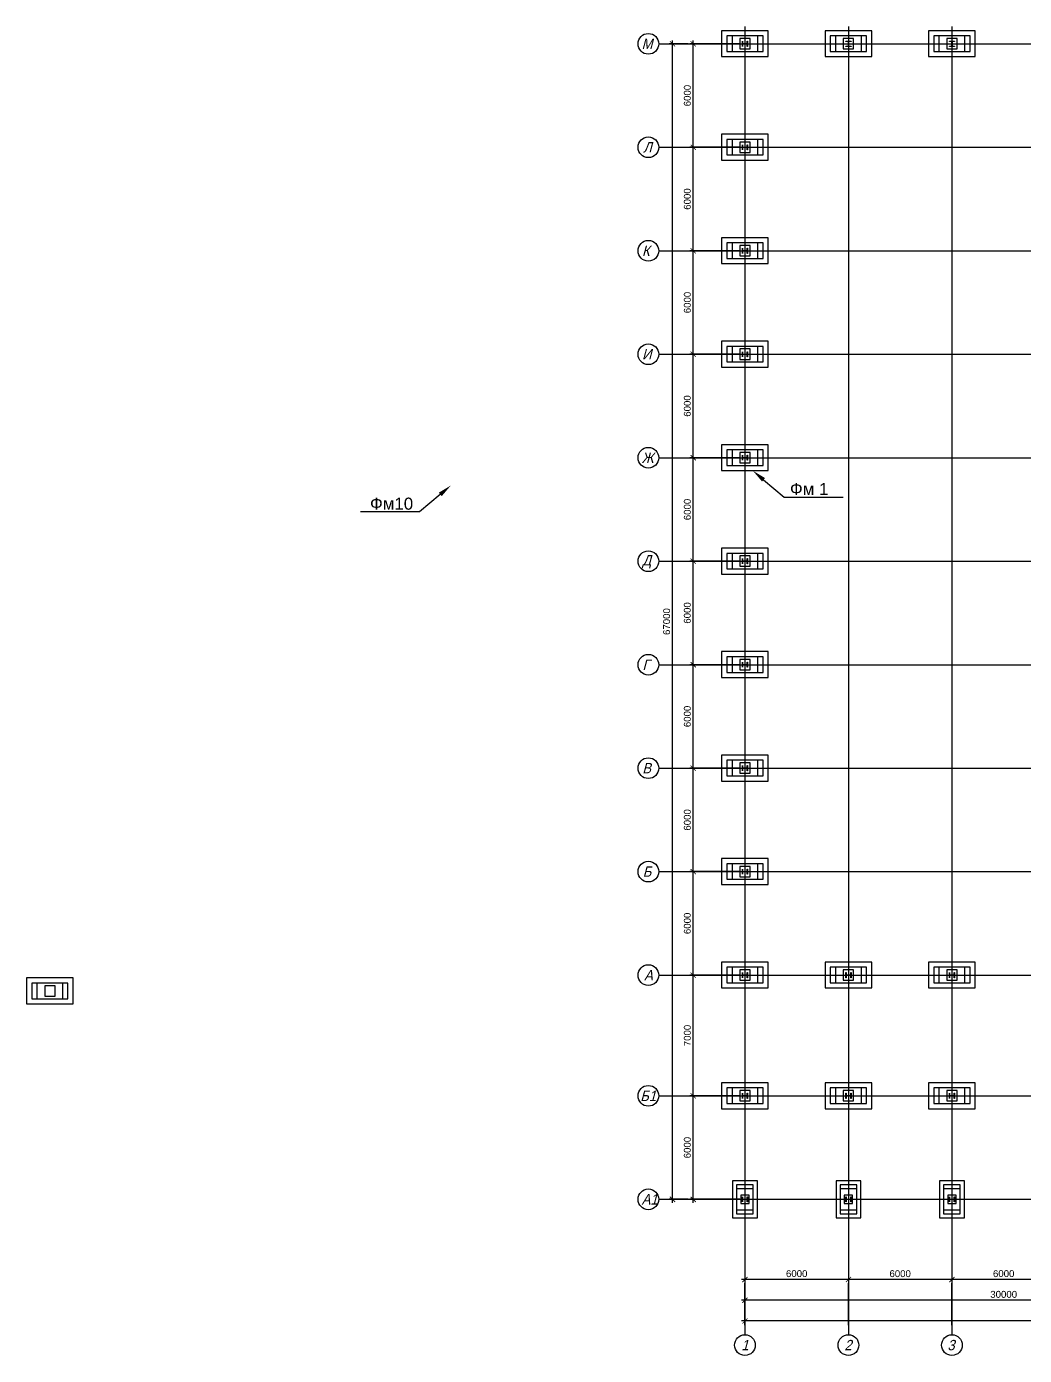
# Model space of a CAD drawing. Header units: millimetres. Extents: x -25736 to -23046, y 7958 to 9460.
# Drawn here: x -24985.6 to -24696.4, y 9050.9 to 9436.2 of the extents above; entities that cross this region are included whole.
import ezdxf
from ezdxf import colors
from ezdxf.entities.mleader import LeaderData, LeaderLine
from ezdxf.math import Vec2, Vec3

# ---------------------------------------------------------------- set-up
doc = ezdxf.new("R2010")
doc.units = ezdxf.units.MM
doc.linetypes.add('CENTER', pattern=[50.8, 31.75, -6.35, 6.35, -6.35])
doc.layers.get('0').update_dxf_attribs({"lineweight": 30})
doc.layers.add('основной', color=7, linetype='Continuous', lineweight=30)
doc.layers.add('Размеры', color=140, linetype='Continuous')
doc.styles.get("Standard").update_dxf_attribs({"font": 'ARIALUNI.TTF'})
doc.styles.add('Standart (сжат) 0.9', font='ARIALUNI.TTF', dxfattribs={"width": 0.9, "height": 300})
doc.styles.add('для модели', font='ARIALUNI.TTF', dxfattribs={"height": 200})

# ---------------------------------------------------------------- blocks, each defined once
blk = doc.blocks.new('A$C1CEA3486')
for points in [[(0, 30), (0, 0), (54, 0), (54, 30)], [(6, 24), (6, 6), (48, 6), (48, 24)], [(12, 24), (12, 6), (42, 6), (42, 24)], [(21, 21), (21, 9), (33, 9), (33, 21)]]:
    blk.add_lwpolyline(points, close=True)
blk = doc.blocks.new('_ArchTick')
at = {"color": 0, "lineweight": 40, "const_width": 0.15}
blk.add_lwpolyline([(-0.5, -0.5), (0.5, 0.5)], dxfattribs=at)
blk = doc.blocks.new('A$C017D4E6A')
for points in [[(0, 0), (36, 0), (36, 54), (0, 54)], [(6, 6), (30, 6), (30, 48), (6, 48)], [(6, 12), (30, 12), (30, 42), (6, 42)], [(12, 21), (24, 21), (24, 33), (12, 33)]]:
    blk.add_lwpolyline(points, close=True)
blk = doc.blocks.new('65578')
at = {"layer": 'основной'}
for p, q in [((-24778.12, 9430.4), (-24778.12, 9431.9)), ((-24778.12, 9431.9), (-24778.05, 9431.9)), ((-24778.05, 9431.9), (-24778.05, 9431.25)), ((-24777.97, 9431.18), (-24776.77, 9431.18)), ((-24776.7, 9431.25), (-24776.7, 9431.9)), ((-24776.7, 9431.9), (-24776.62, 9431.9)), ((-24776.62, 9431.9), (-24776.62, 9430.4)), ((-24748.12, 9431.83), (-24748.12, 9431.9)), ((-24748.12, 9431.9), (-24746.62, 9431.9)), ((-24747.47, 9431.83), (-24748.12, 9431.83)), ((-24747.4, 9430.55), (-24747.4, 9431.75)), ((-24747.35, 9431.75), (-24747.35, 9430.55)), ((-24746.62, 9431.83), (-24747.27, 9431.83)), ((-24746.62, 9431.9), (-24746.62, 9431.83)), ((-24718.12, 9431.83), (-24718.12, 9431.9)), ((-24718.12, 9431.9), (-24716.62, 9431.9)), ((-24717.47, 9431.83), (-24718.12, 9431.83)), ((-24717.4, 9430.55), (-24717.4, 9431.75)), ((-24717.35, 9431.75), (-24717.35, 9430.55)), ((-24716.62, 9431.83), (-24717.27, 9431.83)), ((-24716.62, 9431.9), (-24716.62, 9431.83)), ((-24778.05, 9430.4), (-24778.12, 9430.4)), ((-24778.05, 9431.05), (-24778.05, 9430.4)), ((-24776.77, 9431.13), (-24777.97, 9431.13)), ((-24776.7, 9430.4), (-24776.7, 9431.05)), ((-24776.62, 9430.4), (-24776.7, 9430.4)), ((-24748.12, 9430.4), (-24748.12, 9430.48)), ((-24748.12, 9430.48), (-24747.47, 9430.48)), ((-24746.62, 9430.4), (-24748.12, 9430.4)), ((-24747.27, 9430.48), (-24746.62, 9430.48)), ((-24746.62, 9430.48), (-24746.62, 9430.4)), ((-24718.12, 9430.4), (-24718.12, 9430.48)), ((-24718.12, 9430.48), (-24717.47, 9430.48)), ((-24716.62, 9430.4), (-24718.12, 9430.4)), ((-24717.27, 9430.48), (-24716.62, 9430.48)), ((-24716.62, 9430.48), (-24716.62, 9430.4)), ((-24778.12, 9400.4), (-24778.12, 9401.9)), ((-24778.12, 9401.9), (-24778.05, 9401.9)), ((-24778.05, 9400.4), (-24778.12, 9400.4)), ((-24778.05, 9401.9), (-24778.05, 9401.25)), ((-24778.05, 9401.05), (-24778.05, 9400.4)), ((-24777.97, 9401.18), (-24776.77, 9401.18)), ((-24776.77, 9401.13), (-24777.97, 9401.13)), ((-24776.7, 9401.25), (-24776.7, 9401.9)), ((-24776.7, 9401.9), (-24776.62, 9401.9)), ((-24776.7, 9400.4), (-24776.7, 9401.05)), ((-24776.62, 9400.4), (-24776.7, 9400.4)), ((-24776.62, 9401.9), (-24776.62, 9400.4)), ((-24778.12, 9370.4), (-24778.12, 9371.9)), ((-24778.12, 9371.9), (-24778.05, 9371.9)), ((-24778.05, 9370.4), (-24778.12, 9370.4)), ((-24778.05, 9371.9), (-24778.05, 9371.25)), ((-24778.05, 9371.05), (-24778.05, 9370.4)), ((-24777.97, 9371.18), (-24776.77, 9371.18)), ((-24776.77, 9371.13), (-24777.97, 9371.13)), ((-24776.7, 9371.25), (-24776.7, 9371.9)), ((-24776.7, 9371.9), (-24776.62, 9371.9)), ((-24776.7, 9370.4), (-24776.7, 9371.05)), ((-24776.62, 9370.4), (-24776.7, 9370.4)), ((-24776.62, 9371.9), (-24776.62, 9370.4)), ((-24778.12, 9340.4), (-24778.12, 9341.9)), ((-24778.12, 9341.9), (-24778.05, 9341.9)), ((-24778.05, 9340.4), (-24778.12, 9340.4)), ((-24778.05, 9341.9), (-24778.05, 9341.25)), ((-24778.05, 9341.05), (-24778.05, 9340.4)), ((-24777.97, 9341.18), (-24776.77, 9341.18)), ((-24776.77, 9341.13), (-24777.97, 9341.13)), ((-24776.7, 9341.25), (-24776.7, 9341.9)), ((-24776.7, 9341.9), (-24776.62, 9341.9)), ((-24776.7, 9340.4), (-24776.7, 9341.05)), ((-24776.62, 9340.4), (-24776.7, 9340.4)), ((-24776.62, 9341.9), (-24776.62, 9340.4)), ((-24778.12, 9310.4), (-24778.12, 9311.9)), ((-24778.12, 9311.9), (-24778.05, 9311.9)), ((-24778.05, 9311.9), (-24778.05, 9311.25)), ((-24776.7, 9311.25), (-24776.7, 9311.9)), ((-24776.7, 9311.9), (-24776.62, 9311.9)), ((-24776.62, 9311.9), (-24776.62, 9310.4)), ((-24778.05, 9310.4), (-24778.12, 9310.4)), ((-24778.05, 9311.05), (-24778.05, 9310.4)), ((-24777.97, 9311.18), (-24776.77, 9311.18)), ((-24776.77, 9311.13), (-24777.97, 9311.13)), ((-24776.7, 9310.4), (-24776.7, 9311.05)), ((-24776.62, 9310.4), (-24776.7, 9310.4)), ((-24778.12, 9280.4), (-24778.12, 9281.9)), ((-24778.12, 9281.9), (-24778.05, 9281.9)), ((-24778.05, 9281.9), (-24778.05, 9281.25)), ((-24778.05, 9281.05), (-24778.05, 9280.4)), ((-24777.97, 9281.18), (-24776.77, 9281.18)), ((-24776.77, 9281.13), (-24777.97, 9281.13)), ((-24776.7, 9281.25), (-24776.7, 9281.9)), ((-24776.7, 9281.9), (-24776.62, 9281.9)), ((-24776.7, 9280.4), (-24776.7, 9281.05)), ((-24776.62, 9281.9), (-24776.62, 9280.4)), ((-24778.05, 9280.4), (-24778.12, 9280.4)), ((-24776.62, 9280.4), (-24776.7, 9280.4)), ((-24778.12, 9250.4), (-24778.12, 9251.9)), ((-24778.12, 9251.9), (-24778.05, 9251.9)), ((-24778.05, 9250.4), (-24778.12, 9250.4)), ((-24778.05, 9251.9), (-24778.05, 9251.25)), ((-24778.05, 9251.05), (-24778.05, 9250.4)), ((-24777.97, 9251.18), (-24776.77, 9251.18)), ((-24776.77, 9251.13), (-24777.97, 9251.13)), ((-24776.7, 9251.25), (-24776.7, 9251.9)), ((-24776.7, 9251.9), (-24776.62, 9251.9)), ((-24776.7, 9250.4), (-24776.7, 9251.05)), ((-24776.62, 9250.4), (-24776.7, 9250.4)), ((-24776.62, 9251.9), (-24776.62, 9250.4)), ((-24778.12, 9220.4), (-24778.12, 9221.9)), ((-24778.12, 9221.9), (-24778.05, 9221.9)), ((-24778.05, 9220.4), (-24778.12, 9220.4)), ((-24778.05, 9221.9), (-24778.05, 9221.25)), ((-24778.05, 9221.05), (-24778.05, 9220.4)), ((-24777.97, 9221.18), (-24776.77, 9221.18)), ((-24776.77, 9221.13), (-24777.97, 9221.13)), ((-24776.7, 9221.25), (-24776.7, 9221.9)), ((-24776.7, 9221.9), (-24776.62, 9221.9)), ((-24776.7, 9220.4), (-24776.7, 9221.05)), ((-24776.62, 9220.4), (-24776.7, 9220.4)), ((-24776.62, 9221.9), (-24776.62, 9220.4)), ((-24778.12, 9190.4), (-24778.12, 9191.9)), ((-24778.12, 9191.9), (-24778.05, 9191.9)), ((-24778.05, 9190.4), (-24778.12, 9190.4)), ((-24778.05, 9191.9), (-24778.05, 9191.25)), ((-24778.05, 9191.05), (-24778.05, 9190.4)), ((-24777.97, 9191.18), (-24776.77, 9191.18)), ((-24776.77, 9191.13), (-24777.97, 9191.13)), ((-24776.7, 9191.25), (-24776.7, 9191.9)), ((-24776.7, 9191.9), (-24776.62, 9191.9)), ((-24776.7, 9190.4), (-24776.7, 9191.05)), ((-24776.62, 9190.4), (-24776.7, 9190.4)), ((-24776.62, 9191.9), (-24776.62, 9190.4)), ((-24778.12, 9160.4), (-24778.12, 9161.9)), ((-24778.12, 9161.9), (-24778.05, 9161.9)), ((-24778.05, 9161.9), (-24778.05, 9161.25)), ((-24776.7, 9161.25), (-24776.7, 9161.9)), ((-24776.7, 9161.9), (-24776.62, 9161.9)), ((-24776.62, 9161.9), (-24776.62, 9160.4)), ((-24748.12, 9160.4), (-24748.12, 9161.9)), ((-24748.12, 9161.9), (-24748.05, 9161.9)), ((-24748.05, 9161.9), (-24748.05, 9161.25)), ((-24746.7, 9161.25), (-24746.7, 9161.9)), ((-24746.7, 9161.9), (-24746.62, 9161.9)), ((-24746.62, 9161.9), (-24746.62, 9160.4)), ((-24718.12, 9160.4), (-24718.12, 9161.9)), ((-24718.12, 9161.9), (-24718.05, 9161.9)), ((-24718.05, 9161.9), (-24718.05, 9161.25)), ((-24716.7, 9161.25), (-24716.7, 9161.9)), ((-24716.7, 9161.9), (-24716.62, 9161.9)), ((-24716.62, 9161.9), (-24716.62, 9160.4)), ((-24778.05, 9160.4), (-24778.12, 9160.4)), ((-24778.05, 9161.05), (-24778.05, 9160.4)), ((-24777.97, 9161.18), (-24776.77, 9161.18)), ((-24776.77, 9161.13), (-24777.97, 9161.13)), ((-24776.7, 9160.4), (-24776.7, 9161.05)), ((-24776.62, 9160.4), (-24776.7, 9160.4)), ((-24748.05, 9160.4), (-24748.12, 9160.4)), ((-24748.05, 9161.05), (-24748.05, 9160.4)), ((-24747.97, 9161.18), (-24746.77, 9161.18)), ((-24746.77, 9161.13), (-24747.97, 9161.13)), ((-24746.7, 9160.4), (-24746.7, 9161.05)), ((-24746.62, 9160.4), (-24746.7, 9160.4)), ((-24718.05, 9160.4), (-24718.12, 9160.4)), ((-24718.05, 9161.05), (-24718.05, 9160.4)), ((-24717.97, 9161.18), (-24716.77, 9161.18)), ((-24716.77, 9161.13), (-24717.97, 9161.13)), ((-24716.7, 9160.4), (-24716.7, 9161.05)), ((-24716.62, 9160.4), (-24716.7, 9160.4)), ((-24778.12, 9125.4), (-24778.12, 9126.9)), ((-24778.12, 9126.9), (-24778.05, 9126.9)), ((-24778.05, 9126.9), (-24778.05, 9126.25)), ((-24776.7, 9126.25), (-24776.7, 9126.9)), ((-24776.7, 9126.9), (-24776.62, 9126.9)), ((-24776.62, 9126.9), (-24776.62, 9125.4)), ((-24748.12, 9125.4), (-24748.12, 9126.9)), ((-24748.12, 9126.9), (-24748.05, 9126.9)), ((-24748.05, 9126.9), (-24748.05, 9126.25)), ((-24746.7, 9126.25), (-24746.7, 9126.9)), ((-24746.7, 9126.9), (-24746.62, 9126.9)), ((-24746.62, 9126.9), (-24746.62, 9125.4)), ((-24718.12, 9125.4), (-24718.12, 9126.9)), ((-24718.12, 9126.9), (-24718.05, 9126.9)), ((-24718.05, 9126.9), (-24718.05, 9126.25)), ((-24716.7, 9126.25), (-24716.7, 9126.9)), ((-24716.7, 9126.9), (-24716.62, 9126.9)), ((-24716.62, 9126.9), (-24716.62, 9125.4)), ((-24778.05, 9125.4), (-24778.12, 9125.4)), ((-24778.05, 9126.05), (-24778.05, 9125.4)), ((-24777.97, 9126.18), (-24776.77, 9126.18)), ((-24776.77, 9126.13), (-24777.97, 9126.13)), ((-24776.7, 9125.4), (-24776.7, 9126.05)), ((-24776.62, 9125.4), (-24776.7, 9125.4)), ((-24748.05, 9125.4), (-24748.12, 9125.4)), ((-24748.05, 9126.05), (-24748.05, 9125.4)), ((-24747.97, 9126.18), (-24746.77, 9126.18)), ((-24746.77, 9126.13), (-24747.97, 9126.13)), ((-24746.7, 9125.4), (-24746.7, 9126.05)), ((-24746.62, 9125.4), (-24746.7, 9125.4)), ((-24718.05, 9125.4), (-24718.12, 9125.4)), ((-24718.05, 9126.05), (-24718.05, 9125.4)), ((-24717.97, 9126.18), (-24716.77, 9126.18)), ((-24716.77, 9126.13), (-24717.97, 9126.13)), ((-24716.7, 9125.4), (-24716.7, 9126.05)), ((-24716.62, 9125.4), (-24716.7, 9125.4)), ((-24778.12, 9095.4), (-24778.12, 9096.9)), ((-24778.12, 9096.9), (-24778.05, 9096.9)), ((-24778.05, 9096.9), (-24778.05, 9096.25)), ((-24778.05, 9096.05), (-24778.05, 9095.4)), ((-24777.97, 9096.18), (-24776.77, 9096.18)), ((-24776.77, 9096.13), (-24777.97, 9096.13)), ((-24776.7, 9096.25), (-24776.7, 9096.9)), ((-24776.7, 9096.9), (-24776.62, 9096.9)), ((-24776.7, 9095.4), (-24776.7, 9096.05)), ((-24776.62, 9096.9), (-24776.62, 9095.4)), ((-24748.12, 9095.4), (-24748.12, 9096.9)), ((-24748.12, 9096.9), (-24748.05, 9096.9)), ((-24748.05, 9096.9), (-24748.05, 9096.25)), ((-24748.05, 9096.05), (-24748.05, 9095.4)), ((-24747.97, 9096.18), (-24746.77, 9096.18)), ((-24746.77, 9096.13), (-24747.97, 9096.13)), ((-24746.7, 9096.25), (-24746.7, 9096.9)), ((-24746.7, 9096.9), (-24746.62, 9096.9)), ((-24746.7, 9095.4), (-24746.7, 9096.05)), ((-24746.62, 9096.9), (-24746.62, 9095.4)), ((-24718.12, 9095.4), (-24718.12, 9096.9)), ((-24718.12, 9096.9), (-24718.05, 9096.9)), ((-24718.05, 9096.9), (-24718.05, 9096.25)), ((-24718.05, 9096.05), (-24718.05, 9095.4)), ((-24717.97, 9096.18), (-24716.77, 9096.18)), ((-24716.77, 9096.13), (-24717.97, 9096.13)), ((-24716.7, 9096.25), (-24716.7, 9096.9)), ((-24716.7, 9096.9), (-24716.62, 9096.9)), ((-24716.7, 9095.4), (-24716.7, 9096.05)), ((-24716.62, 9096.9), (-24716.62, 9095.4)), ((-24778.05, 9095.4), (-24778.12, 9095.4)), ((-24776.62, 9095.4), (-24776.7, 9095.4)), ((-24748.05, 9095.4), (-24748.12, 9095.4)), ((-24746.62, 9095.4), (-24746.7, 9095.4)), ((-24718.05, 9095.4), (-24718.12, 9095.4)), ((-24716.62, 9095.4), (-24716.7, 9095.4))]:
    blk.add_line(p, q, dxfattribs=at)
for centre, start, end in [((-24777.97, 9431.25), 180, 270), ((-24776.77, 9431.25), 270, 0), ((-24747.47, 9431.75), 0, 90), ((-24747.27, 9431.75), 90, 180), ((-24717.47, 9431.75), 0, 90), ((-24717.27, 9431.75), 90, 180), ((-24777.97, 9431.05), 90, 180), ((-24776.77, 9431.05), 0, 90), ((-24747.47, 9430.55), 270, 0), ((-24747.27, 9430.55), 180, 270), ((-24717.47, 9430.55), 270, 0), ((-24717.27, 9430.55), 180, 270), ((-24777.97, 9401.25), 180, 270), ((-24777.97, 9401.05), 90, 180), ((-24776.77, 9401.25), 270, 0), ((-24776.77, 9401.05), 0, 90), ((-24777.97, 9371.25), 180, 270), ((-24777.97, 9371.05), 90, 180), ((-24776.77, 9371.25), 270, 0), ((-24776.77, 9371.05), 0, 90), ((-24777.97, 9341.25), 180, 270), ((-24777.97, 9341.05), 90, 180), ((-24776.77, 9341.25), 270, 0), ((-24776.77, 9341.05), 0, 90), ((-24777.97, 9311.25), 180, 270), ((-24777.97, 9311.05), 90, 180), ((-24776.77, 9311.25), 270, 0), ((-24776.77, 9311.05), 0, 90), ((-24777.97, 9281.25), 180, 270), ((-24777.97, 9281.05), 90, 180), ((-24776.77, 9281.25), 270, 0), ((-24776.77, 9281.05), 0, 90), ((-24777.97, 9251.25), 180, 270), ((-24777.97, 9251.05), 90, 180), ((-24776.77, 9251.25), 270, 0), ((-24776.77, 9251.05), 0, 90), ((-24777.97, 9221.25), 180, 270), ((-24777.97, 9221.05), 90, 180), ((-24776.77, 9221.25), 270, 0), ((-24776.77, 9221.05), 0, 90), ((-24777.97, 9191.25), 180, 270), ((-24777.97, 9191.05), 90, 180), ((-24776.77, 9191.25), 270, 0), ((-24776.77, 9191.05), 0, 90), ((-24777.97, 9161.25), 180, 270), ((-24777.97, 9161.05), 90, 180), ((-24776.77, 9161.25), 270, 0), ((-24776.77, 9161.05), 0, 90), ((-24747.97, 9161.25), 180, 270), ((-24747.97, 9161.05), 90, 180), ((-24746.77, 9161.25), 270, 0), ((-24746.77, 9161.05), 0, 90), ((-24717.97, 9161.25), 180, 270), ((-24717.97, 9161.05), 90, 180), ((-24716.77, 9161.25), 270, 0), ((-24716.77, 9161.05), 0, 90), ((-24777.97, 9126.25), 180, 270), ((-24777.97, 9126.05), 90, 180), ((-24776.77, 9126.25), 270, 0), ((-24776.77, 9126.05), 0, 90), ((-24747.97, 9126.25), 180, 270), ((-24747.97, 9126.05), 90, 180), ((-24746.77, 9126.25), 270, 0), ((-24746.77, 9126.05), 0, 90), ((-24717.97, 9126.25), 180, 270), ((-24717.97, 9126.05), 90, 180), ((-24716.77, 9126.25), 270, 0), ((-24716.77, 9126.05), 0, 90), ((-24777.97, 9096.25), 180, 270), ((-24777.97, 9096.05), 90, 180), ((-24776.77, 9096.25), 270, 0), ((-24776.77, 9096.05), 0, 90), ((-24747.97, 9096.25), 180, 270), ((-24747.97, 9096.05), 90, 180), ((-24746.77, 9096.25), 270, 0), ((-24746.77, 9096.05), 0, 90), ((-24717.97, 9096.25), 180, 270), ((-24717.97, 9096.05), 90, 180), ((-24716.77, 9096.25), 270, 0), ((-24716.77, 9096.05), 0, 90)]:
    blk.add_arc(centre, 0.075, start, end, dxfattribs=at)
at = {"layer": 'Размеры', "linetype": 'CENTER', "ltscale": 20}
for p, q in [((-24777.37, 9436.15), (-24777.37, 9056.89)), ((-24747.37, 9436.15), (-24747.37, 9056.89)), ((-24717.37, 9436.15), (-24717.37, 9056.89)), ((-24802.37, 9431.15), (-24472.37, 9431.15)), ((-24802.37, 9401.15), (-24472.37, 9401.15)), ((-24802.37, 9371.15), (-24472.37, 9371.15)), ((-24802.37, 9341.15), (-24472.37, 9341.15)), ((-24802.37, 9311.15), (-24412.37, 9311.15)), ((-24802.37, 9281.15), (-24412.37, 9281.15)), ((-24802.37, 9251.15), (-24412.37, 9251.15)), ((-24802.37, 9221.15), (-24412.37, 9221.15)), ((-24802.37, 9191.15), (-24412.37, 9191.15)), ((-24802.37, 9161.15), (-24412.37, 9161.15)), ((-24802.37, 9126.15), (-24412.37, 9126.15)), ((-24802.37, 9096.15), (-24412.37, 9096.15))]:
    blk.add_line(p, q, dxfattribs=at)
at = {"layer": 'Размеры'}
for p, q in [((-24793.87, 9431.15), (-24799.37, 9431.15)), ((-24798.37, 9095.15), (-24798.37, 9432.15)), ((-24778.87, 9431.15), (-24793.37, 9431.15)), ((-24792.37, 9400.15), (-24792.37, 9432.15)), ((-24778.87, 9401.15), (-24793.37, 9401.15)), ((-24778.87, 9401.15), (-24793.37, 9401.15)), ((-24792.37, 9370.15), (-24792.37, 9402.15)), ((-24778.87, 9371.15), (-24793.37, 9371.15)), ((-24778.87, 9371.15), (-24793.37, 9371.15)), ((-24792.37, 9340.15), (-24792.37, 9372.15)), ((-24778.87, 9341.15), (-24793.37, 9341.15)), ((-24778.87, 9341.15), (-24793.37, 9341.15)), ((-24792.37, 9310.15), (-24792.37, 9342.15)), ((-24792.37, 9280.15), (-24792.37, 9312.15)), ((-24778.87, 9311.15), (-24793.37, 9311.15)), ((-24778.87, 9311.15), (-24793.37, 9311.15)), ((-24778.87, 9281.15), (-24793.37, 9281.15)), ((-24778.87, 9281.15), (-24793.37, 9281.15)), ((-24792.37, 9250.15), (-24792.37, 9282.15)), ((-24778.87, 9251.15), (-24793.37, 9251.15)), ((-24778.87, 9251.15), (-24793.37, 9251.15)), ((-24792.37, 9220.15), (-24792.37, 9252.15)), ((-24778.87, 9221.15), (-24793.37, 9221.15)), ((-24778.87, 9221.15), (-24793.37, 9221.15)), ((-24792.37, 9190.15), (-24792.37, 9222.15)), ((-24778.87, 9191.15), (-24793.37, 9191.15)), ((-24778.87, 9191.15), (-24793.37, 9191.15)), ((-24792.37, 9160.15), (-24792.37, 9192.15)), ((-24792.37, 9125.15), (-24792.37, 9162.15)), ((-24778.87, 9161.15), (-24793.37, 9161.15)), ((-24778.87, 9161.15), (-24793.37, 9161.15)), ((-24792.37, 9095.15), (-24792.37, 9127.15)), ((-24778.87, 9126.15), (-24793.37, 9126.15)), ((-24778.87, 9126.15), (-24793.37, 9126.15)), ((-24793.87, 9096.15), (-24799.37, 9096.15)), ((-24778.87, 9096.15), (-24793.37, 9096.15)), ((-24746.37, 9072.89), (-24778.37, 9072.89)), ((-24716.37, 9072.89), (-24748.37, 9072.89)), ((-24686.37, 9072.89), (-24718.37, 9072.89)), ((-24777.37, 9059.65), (-24777.37, 9071.89)), ((-24777.37, 9071.39), (-24777.37, 9065.89)), ((-24747.37, 9059.65), (-24747.37, 9071.89)), ((-24747.37, 9059.65), (-24747.37, 9071.89)), ((-24717.37, 9059.65), (-24717.37, 9071.89)), ((-24717.37, 9059.65), (-24717.37, 9071.89)), ((-24626.37, 9066.89), (-24778.37, 9066.89)), ((-24777.37, 9065.39), (-24777.37, 9059.89)), ((-24416.37, 9060.89), (-24778.37, 9060.89))]:
    blk.add_line(p, q, dxfattribs=at)
for centre in [(-24805.37, 9431.15), (-24805.37, 9401.15), (-24805.37, 9371.15), (-24805.37, 9341.15), (-24805.37, 9311.15), (-24805.37, 9281.15), (-24805.37, 9251.15), (-24805.37, 9221.15), (-24805.37, 9191.15), (-24805.37, 9161.15), (-24805.37, 9126.15), (-24805.37, 9096.15), (-24777.37, 9053.89), (-24747.37, 9053.89), (-24717.37, 9053.89)]:
    blk.add_circle(centre, 3, dxfattribs=at)
at = {"layer": 'основной', "ltscale": 100, "xscale": 0.25, "yscale": 0.25, "zscale": 0.25}
for p in [(-24784.12, 9427.43), (-24754.12, 9427.43), (-24724.12, 9427.43), (-24784.12, 9397.43), (-24784.12, 9367.43), (-24784.12, 9337.43), (-24784.12, 9307.43), (-24784.12, 9277.43), (-24784.12, 9247.43), (-24784.12, 9217.43), (-24784.12, 9187.43), (-24784.12, 9157.43), (-24784.12, 9157.43), (-24754.12, 9157.43), (-24724.12, 9157.43), (-24784.12, 9122.43), (-24754.12, 9122.43), (-24724.12, 9122.43)]:
    blk.add_blockref('A$C1CEA3486', p, dxfattribs=at)
at = {"layer": 'основной', "xscale": 0.2, "yscale": 0.2, "zscale": 0.2}
for p in [(-24780.97, 9090.75), (-24750.97, 9090.75), (-24720.97, 9090.75)]:
    blk.add_blockref('A$C017D4E6A', p, dxfattribs=at)
at = {"layer": 'Размеры', "xscale": 1.5, "yscale": 1.5, "zscale": 1.5}
for p, rotation in [((-24798.37, 9431.15), 90), ((-24792.37, 9431.15), 90), ((-24792.37, 9401.15), 90), ((-24792.37, 9401.15), 270), ((-24792.37, 9371.15), 90), ((-24792.37, 9371.15), 270), ((-24792.37, 9341.15), 90), ((-24792.37, 9341.15), 270), ((-24792.37, 9311.15), 90), ((-24792.37, 9311.15), 270), ((-24792.37, 9281.15), 90), ((-24792.37, 9281.15), 270), ((-24792.37, 9251.15), 90), ((-24792.37, 9251.15), 270), ((-24792.37, 9221.15), 90), ((-24792.37, 9221.15), 270), ((-24792.37, 9191.15), 90), ((-24792.37, 9191.15), 270), ((-24792.37, 9161.15), 90), ((-24792.37, 9161.15), 270), ((-24792.37, 9126.15), 90), ((-24792.37, 9126.15), 270), ((-24798.37, 9096.15), 270), ((-24792.37, 9096.15), 270), ((-24777.37, 9072.89), 180), ((-24747.37, 9072.89), 180), ((-24717.37, 9072.89), 180), ((-24777.37, 9066.89), 180), ((-24777.37, 9060.89), 180)]:
    blk.add_blockref('_ArchTick', p, dxfattribs=dict(at, rotation=rotation))
for p in [(-24747.37, 9072.89), (-24717.37, 9072.89)]:
    blk.add_blockref('_ArchTick', p, dxfattribs=at)
at = {"layer": 'Размеры', "color": 1, "style": 'Standart (сжат) 0.9', "oblique": 15, "width": 0.9}
for s, p in [('М', (-24807.31, 9429.65)), ('Л', (-24806.86, 9399.65)), ('К', (-24807.19, 9369.65)), ('И', (-24807.19, 9339.65)), ('Ж', (-24807.31, 9309.65)), ('Д', (-24807.11, 9279.94)), ('Г', (-24807.06, 9249.65)), ('В', (-24807.11, 9219.65)), ('Б', (-24806.99, 9189.65)), ('А', (-24806.59, 9159.65)), ('Б1', (-24807.7, 9124.65)), ('А1', (-24807.31, 9094.65)), ('1', (-24778.41, 9052.39)), ('2', (-24748.53, 9052.39)), ('3', (-24718.68, 9052.39))]:
    blk.add_text(s, height=3, dxfattribs=at).set_placement(p)
at = {"layer": 'Размеры'}
blk.add_text('Фм 1', height=3.5, dxfattribs=at).set_placement((-24764.33, 9300.34))
at = {"layer": 'Размеры', "char_height": 2, "attachment_point": 5, "rotation": 90, "style": 'для модели'}
for s, insert in [('6000', (-24794.07, 9416.15)), ('6000', (-24794.07, 9386.15)), ('6000', (-24794.07, 9356.15)), ('6000', (-24794.07, 9326.15)), ('6000', (-24794.07, 9296.15)), ('67000', (-24800.07, 9263.65)), ('6000', (-24794.07, 9266.15)), ('6000', (-24794.07, 9236.15)), ('6000', (-24794.07, 9206.15)), ('6000', (-24794.07, 9176.15)), ('7000', (-24794.07, 9143.65)), ('6000', (-24794.07, 9111.15))]:
    blk.add_mtext(s, dxfattribs=dict(at, insert=insert))
at = {"layer": 'Размеры', "char_height": 2, "attachment_point": 5, "style": 'для модели'}
for s, insert in [('6000', (-24762.37, 9074.59)), ('6000', (-24732.37, 9074.59)), ('6000', (-24702.37, 9074.59)), ('30000', (-24702.37, 9068.59))]:
    blk.add_mtext(s, dxfattribs=dict(at, insert=insert))
at = {"layer": 'Размеры'}
ml = blk.add_multileader_mtext('Standard', dxfattribs=at)
ml.set_content('', color=256)
ml.set_leader_properties()
ml.build(insert=Vec2(0, 0))
ctx = ml.context
ctx.base_point, ctx.plane_origin = Vec3(-24748.91, 9299.69), Vec3(-24775.04, 9307.35)
notes = []
notes.append((ctx, [(0, (1, 1, 0), (-24766, 9299.69), (1, 0), 17.09, [(0, [(-24775.04, 9307.35)], 0, [])])]))
ctx.mtext.insert, ctx.mtext.flow_direction = Vec3(-24746.91, 9301.69), 5
for ctx, leaders in notes:
    for number, flags, end, landing, length, lines in leaders:
        leader = LeaderData()
        leader.index, (leader.has_last_leader_line, leader.has_dogleg_vector, leader.attachment_direction) = number, flags
        leader.last_leader_point, leader.dogleg_vector, leader.dogleg_length = Vec3(end), Vec3(landing), length
        for number, points, colour, breaks in lines:
            line = LeaderLine()
            line.index, line.vertices, line.color, line.breaks = number, Vec3.list(points), colors.encode_raw_color(colour), breaks
            leader.lines.append(line)
        ctx.leaders.append(leader)

msp = doc.modelspace()

# ---------------------------------------------------------------- block references
at = {"layer": 'основной'}
msp.add_blockref('65578', (0, 0), dxfattribs=at)
at = {"layer": 'основной', "ltscale": 100, "xscale": 0.25, "yscale": 0.25, "zscale": 0.25}
msp.add_blockref('A$C1CEA3486', (-24985.606, 9152.819), dxfattribs=at)

# ---------------------------------------------------------------- texts
at = {"layer": 'Размеры', "insert": (-24873.545, 9296.038), "char_height": 3.5, "attachment_point": 9}
msp.add_mtext_dynamic_manual_height_columns('Фм10', width=0.38088, gutter_width=12.5, heights=[0], dxfattribs=at)

# ---------------------------------------------------------------- leaders
at = {"layer": 'Размеры'}
ml = msp.add_multileader_mtext('Standard', dxfattribs=at)
ml.set_content('', color=256)
ml.set_leader_properties()
ml.build(insert=Vec2(0, 0))
ctx = ml.context
ctx.base_point, ctx.plane_origin = Vec3(-24892.77, 9295.449), Vec3(-24862.635, 9303.103)
ctx.text_align_type = 2
notes = []
notes.append((ctx, [(0, (1, 1, 0), (-24871.68, 9295.449), (-1, 0), 17.09, [(0, [(-24862.635, 9303.103)], 0, [])])]))
ctx.mtext.insert, ctx.mtext.alignment, ctx.mtext.flow_direction = Vec3(-24890.77, 9297.449), 3, 5
for ctx, leaders in notes:
    for number, flags, end, landing, length, lines in leaders:
        leader = LeaderData()
        leader.index, (leader.has_last_leader_line, leader.has_dogleg_vector, leader.attachment_direction) = number, flags
        leader.last_leader_point, leader.dogleg_vector, leader.dogleg_length = Vec3(end), Vec3(landing), length
        for number, points, colour, breaks in lines:
            line = LeaderLine()
            line.index, line.vertices, line.color, line.breaks = number, Vec3.list(points), colors.encode_raw_color(colour), breaks
            leader.lines.append(line)
        ctx.leaders.append(leader)

doc.saveas('drawing.dxf')
